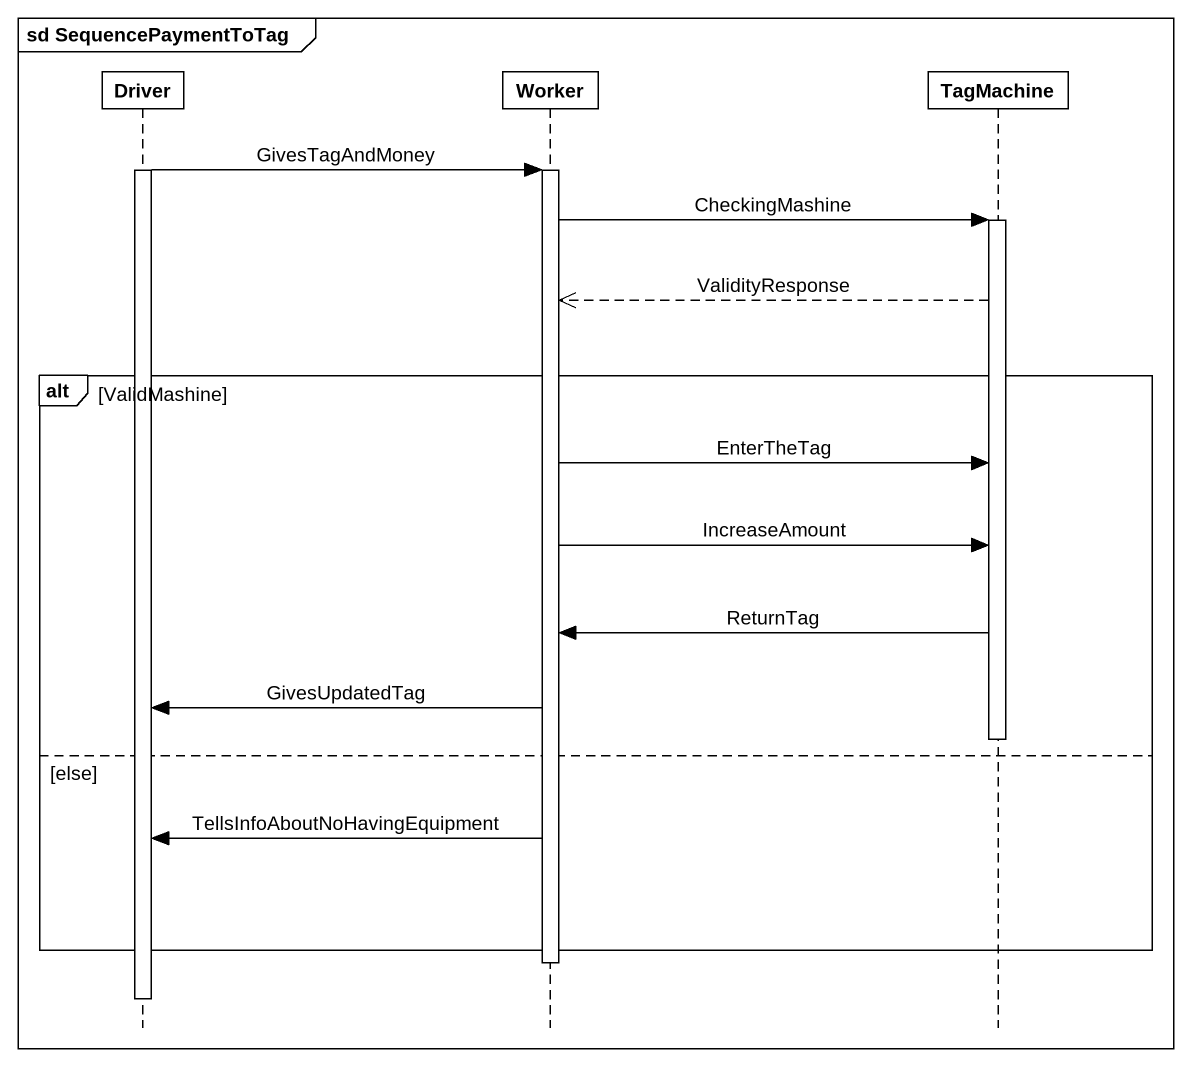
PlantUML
@startuml
mainframe sd SequencePaymentToTag
hide footbox
participant Driver
participant Worker
participant TagMachine

activate Driver
Driver -> Worker : GivesTagAndMoney
activate Worker
Worker -> TagMachine : CheckingMashine
activate TagMachine
TagMachine -->> Worker : ValidityResponse
alt ValidMashine
  Worker -> TagMachine : EnterTheTag
  Worker -> TagMachine : IncreaseAmount
  TagMachine -> Worker : ReturnTag
  Worker -> Driver : GivesUpdatedTag
  deactivate TagMachine
else else
  Worker -> Driver : TellsInfoAboutNoHavingEquipment
end
deactivate Worker
deactivate Driver
@enduml
